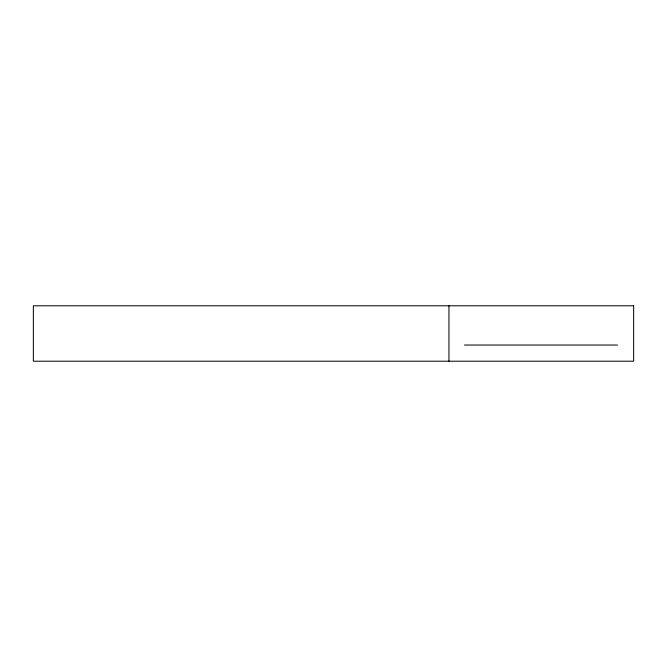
<?xml version="1.0" encoding="UTF-8"?>
<svg xmlns="http://www.w3.org/2000/svg" width="667" height="667" viewBox="0 0 667 667"><rect width="100%" height="100%" fill="white"/><g stroke="black" fill="none" stroke-linecap="round" stroke-linejoin="round"><path stroke-width="1" d="M464.424 345.047L617.492 345.047M448.941 305.794L448.941 361.206M633.65 305.794L33.35 305.794L33.35 361.206L633.65 361.206L633.65 305.794"/></g></svg>
